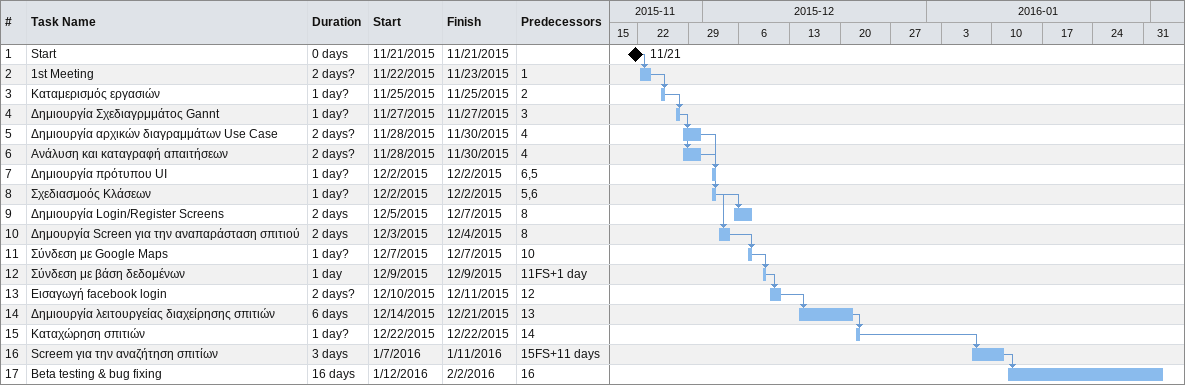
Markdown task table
| ID | Task | Duration | Start | Finish | Predecessors |
|---|---|---|---|---|---|
| 1 | Start | 0d | 2015-11-21 | 2015-11-21 |  |
| 2 | 1st Meeting | 2d? | 2015-11-22 | 2015-11-23 | 1 |
| 3 | Καταμερισμός εργασιών | 1d? | 2015-11-25 | 2015-11-25 | 2 |
| 4 | Δημιουργία Σχεδιαγρμμάτος Gannt | 1d? | 2015-11-27 | 2015-11-27 | 3 |
| 5 | Δημιουργία αρχικών διαγραμμάτων Use Case | 2d? | 2015-11-28 | 2015-11-30 | 4 |
| 6 | Ανάλυση και καταγραφή απαιτήσεων | 2d? | 2015-11-28 | 2015-11-30 | 4 |
| 7 | Δημιουργία πρότυπου UI | 1d? | 2015-12-02 | 2015-12-02 | 6, 5 |
| 8 | Σχεδιασμοός Κλάσεων | 1d? | 2015-12-02 | 2015-12-02 | 5, 6 |
| 9 | Δημιουργία Login/Register Screens | 2d | 2015-12-05 | 2015-12-07 | 8 |
| 10 | Δημουργία Screen για την αναπαράσταση σπιτιού | 2d | 2015-12-03 | 2015-12-04 | 8 |
| 11 | Σύνδεση με Google Maps | 1d? | 2015-12-07 | 2015-12-07 | 10 |
| 12 | Σύνδεση με βάση δεδομένων | 1d | 2015-12-09 | 2015-12-09 | 11FS+1d |
| 13 | Εισαγωγή facebook login | 2d? | 2015-12-10 | 2015-12-11 | 12 |
| 14 | Δημιουργία λειτουργείας διαχείρησης σπιτιών | 6d | 2015-12-14 | 2015-12-21 | 13 |
| 15 | Καταχώρηση σπιτιών | 1d? | 2015-12-22 | 2015-12-22 | 14 |
| 16 | Screem για την αναζήτηση σπιτίων | 3d | 2016-01-07 | 2016-01-11 | 15FS+11d |
| 17 | Beta testing & bug fixing | 16d | 2016-01-12 | 2016-02-02 | 16 |
